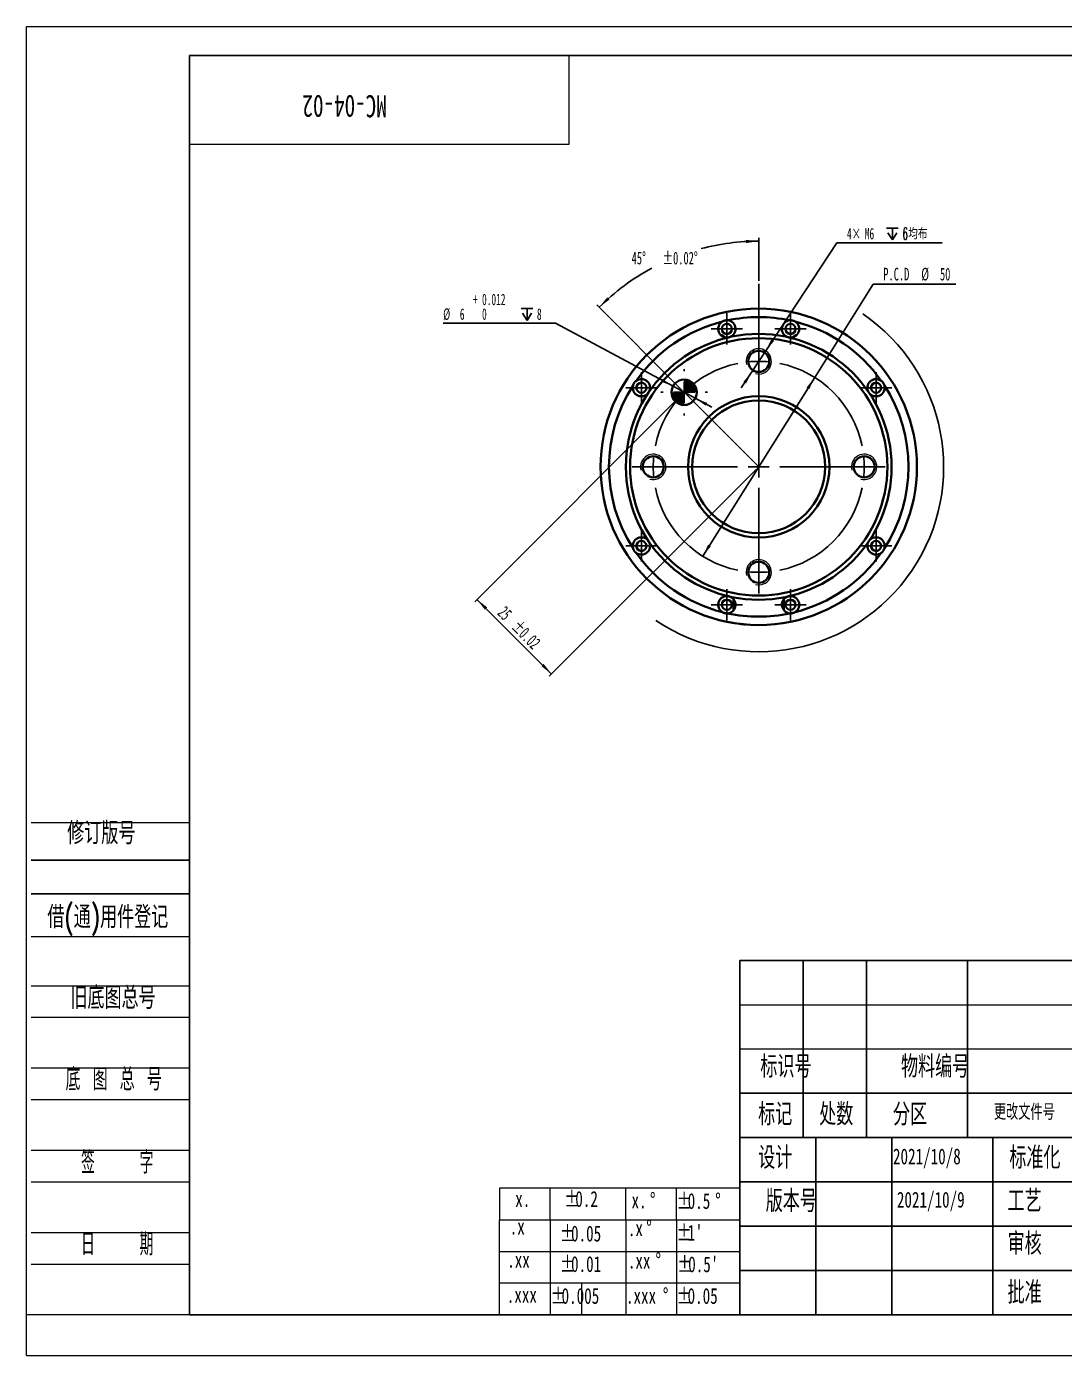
# Model space of a CAD drawing. Header units: millimetres. Extents: x 0 to 297, y 0 to 210.
# Drawn here: x 0 to 164, y 0 to 210 of the extents above; entities that cross this region are included whole.
import ezdxf

# ---------------------------------------------------------------- set-up
doc = ezdxf.new("R2010")
doc.units = ezdxf.units.MM
doc.layers.add('标注层', color=3, linetype='Continuous')
doc.styles.add('SLDTEXTSTYLE0', font='TXT', dxfattribs={"width": 0.7, "bigfont": 'bigfont'})
doc.styles.add('SLDTEXTSTYLE1', font='TXT', dxfattribs={"width": 0.7})
doc.styles.add('SLDTEXTSTYLE4', font='TXT', dxfattribs={"width": 0.614286, "bigfont": 'bigfont'})
doc.styles.add('SLDTEXTSTYLE5', font='TXT', dxfattribs={"width": 0.566667, "bigfont": 'bigfont'})
doc.styles.add('SLDTEXTSTYLE6', font='TXT', dxfattribs={"width": 0.605})
doc.styles.add('SLDTEXTSTYLE7', font='TXT', dxfattribs={"width": 0.605, "bigfont": 'bigfont'})
doc.dimstyles.new('SLDDIMSTYLE0', dxfattribs={"dimtxt": 2, "dimasz": 2, "dimexe": 0, "dimexo": 0.0625, "dimgap": 0.5, "dimtad": 0, "dimtih": 1, "dimtoh": 1, "dimdec": 4, "dimlfac": 1.5, "dimzin": 12, "dimdsep": 46, "dimtxsty": 'SLDTEXTSTYLE6', "dimsah": 1, "dimcen": 0.09, "dimadec": 1, "dimazin": 3, "dimtol": 1, "dimtp": 0.02, "dimtm": 0.02, "dimtfac": 1, "dimtofl": 0, "dimtmove": 0, "dimatfit": 3, "dimfxl": 0, "dimfrac": 2, "dimtolj": 1, "dimarcsym": 0})
doc.dimstyles.new('SLDDIMSTYLE1', dxfattribs={"dimtxt": 2, "dimasz": 2, "dimexe": 0, "dimexo": 0.0625, "dimgap": 0.5, "dimtad": 2, "dimlfac": 1.5, "dimrnd": 1e-09, "dimzin": 12, "dimdsep": 46, "dimtxsty": 'SLDTEXTSTYLE6', "dimsah": 1, "dimcen": 0.09, "dimadec": 0, "dimazin": 3, "dimtol": 1, "dimtp": 0.02, "dimtm": 0.02, "dimtfac": 1, "dimtofl": 0, "dimtmove": 0, "dimatfit": 3, "dimfxl": 0, "dimfrac": 2, "dimtolj": 1, "dimarcsym": 0})
doc.dimstyles.new('SLDDIMSTYLE2', dxfattribs={"dimtxt": 1.8, "dimasz": 2, "dimexe": 0, "dimexo": 0.0625, "dimgap": 0.45, "dimtad": 0, "dimtih": 1, "dimtoh": 1, "dimdec": 3, "dimlfac": 1.5, "dimrnd": 1e-09, "dimzin": 12, "dimdsep": 46, "dimtxsty": 'SLDTEXTSTYLE6', "dimsah": 1, "dimcen": 0, "dimadec": 0, "dimazin": 3, "dimtol": 1, "dimtp": 0.012, "dimtfac": 1, "dimtdec": 3, "dimtmove": 0, "dimatfit": 3, "dimfxl": 0, "dimfrac": 2, "dimtolj": 1, "dimarcsym": 0})
doc.dimstyles.new('SLDDIMSTYLE3', dxfattribs={"dimtxt": 2, "dimasz": 2, "dimexe": 0, "dimexo": 0.0625, "dimgap": 0.5, "dimtad": 0, "dimtih": 1, "dimtoh": 1, "dimlfac": 1.5, "dimrnd": 1e-09, "dimzin": 12, "dimdsep": 46, "dimtxsty": 'SLDTEXTSTYLE6', "dimsah": 1, "dimcen": 0, "dimadec": 0, "dimazin": 3, "dimtfac": 1, "dimtmove": 0, "dimatfit": 3, "dimfxl": 0, "dimfrac": 2, "dimtolj": 1, "dimtzin": 12, "dimarcsym": 0})
doc.dimstyles.new('SLDDIMSTYLE4', dxfattribs={"dimtxt": 1.8, "dimasz": 2, "dimexe": 0, "dimexo": 0.0625, "dimgap": 0.45, "dimtad": 0, "dimtih": 1, "dimtoh": 1, "dimlfac": 1.5, "dimrnd": 1e-09, "dimzin": 12, "dimdsep": 46, "dimtxsty": 'SLDTEXTSTYLE6', "dimsah": 1, "dimcen": 0, "dimadec": 0, "dimazin": 3, "dimtfac": 1, "dimtmove": 0, "dimatfit": 3, "dimfxl": 0, "dimfrac": 2, "dimtolj": 1, "dimtzin": 12, "dimarcsym": 0})

# ---------------------------------------------------------------- blocks, each defined once
blk = doc.blocks.new('SW_NOTE_1')
at = {"color": 0, "linetype": 'Continuous', "lineweight": 18, "char_height": 2.5, "attachment_point": 1, "style": 'SLDTEXTSTYLE1'}
for s, insert in [('%%p', (0, 3.22)), ('0.2', (1.75, 3.22))]:
    blk.add_mtext(s, dxfattribs=dict(at, insert=insert))
blk = doc.blocks.new('SW_NOTE_2')
at = {"color": 0, "linetype": 'Continuous', "lineweight": 18, "char_height": 2.5, "attachment_point": 1, "style": 'SLDTEXTSTYLE1'}
for s, insert in [('%%p', (0, 3.22)), ('0.05', (1.75, 3.22))]:
    blk.add_mtext(s, dxfattribs=dict(at, insert=insert))
blk = doc.blocks.new('SW_NOTE_3')
at = {"color": 0, "linetype": 'Continuous', "lineweight": 18, "char_height": 2.5, "attachment_point": 1, "style": 'SLDTEXTSTYLE1'}
for s, insert in [('%%p', (0, 3.22)), ('0.01', (1.75, 3.22))]:
    blk.add_mtext(s, dxfattribs=dict(at, insert=insert))
blk = doc.blocks.new('SW_NOTE_4')
at = {"color": 0, "linetype": 'Continuous', "lineweight": 18, "char_height": 2.5, "attachment_point": 1, "style": 'SLDTEXTSTYLE1'}
for s, insert in [('%%p', (0, 3.22)), ('0.005', (1.75, 3.22))]:
    blk.add_mtext(s, dxfattribs=dict(at, insert=insert))
blk = doc.blocks.new('SW_NOTE_5')
at = {"color": 0, "linetype": 'Continuous', "lineweight": 18, "char_height": 2.5, "attachment_point": 1, "style": 'SLDTEXTSTYLE1'}
for s, insert in [('%%p', (0, 3.22)), ('0.5', (1.75, 3.22)), ('%%d', (6.11, 3.22))]:
    blk.add_mtext(s, dxfattribs=dict(at, insert=insert))
blk = doc.blocks.new('SW_NOTE_6')
at = {"color": 0, "linetype": 'Continuous', "lineweight": 18, "char_height": 2.5, "attachment_point": 1, "style": 'SLDTEXTSTYLE1'}
for s, insert in [('.x', (0, 3.22)), ('%%d', (2.91, 3.22))]:
    blk.add_mtext(s, dxfattribs=dict(at, insert=insert))
blk = doc.blocks.new('SW_NOTE_7')
at = {"color": 0, "linetype": 'Continuous', "lineweight": 18, "char_height": 2.5, "attachment_point": 1, "style": 'SLDTEXTSTYLE1'}
for s, insert in [('.xx', (0, 3.22)), ('%%d', (4.36, 3.22))]:
    blk.add_mtext(s, dxfattribs=dict(at, insert=insert))
blk = doc.blocks.new('SW_NOTE_8')
at = {"color": 0, "linetype": 'Continuous', "lineweight": 18, "char_height": 2.5, "attachment_point": 1, "style": 'SLDTEXTSTYLE1'}
for s, insert in [('.xxx', (0, 3.22)), ('%%d', (5.82, 3.22))]:
    blk.add_mtext(s, dxfattribs=dict(at, insert=insert))
blk = doc.blocks.new('SW_NOTE_9')
at = {"color": 0, "linetype": 'Continuous', "lineweight": 18, "char_height": 2.5, "attachment_point": 1, "style": 'SLDTEXTSTYLE1'}
for s, insert in [('x.', (0, 3.22)), ('%%d', (2.91, 3.22))]:
    blk.add_mtext(s, dxfattribs=dict(at, insert=insert))
blk = doc.blocks.new('SW_NOTE_10')
at = {"color": 0, "linetype": 'Continuous', "lineweight": 18, "char_height": 2.5, "attachment_point": 1, "style": 'SLDTEXTSTYLE1'}
for s, insert in [('%%p', (0, 3.22)), ("1'", (1.75, 3.22))]:
    blk.add_mtext(s, dxfattribs=dict(at, insert=insert))
blk = doc.blocks.new('SW_NOTE_11')
at = {"color": 0, "linetype": 'Continuous', "lineweight": 18, "char_height": 2.5, "attachment_point": 1, "style": 'SLDTEXTSTYLE1'}
for s, insert in [('%%p', (0, 3.22)), ("0.5'", (1.75, 3.22))]:
    blk.add_mtext(s, dxfattribs=dict(at, insert=insert))
blk = doc.blocks.new('SW_NOTE_12')
at = {"color": 0, "linetype": 'Continuous', "lineweight": 18, "char_height": 2.5, "attachment_point": 1, "style": 'SLDTEXTSTYLE1'}
for s, insert in [('%%p', (0, 3.22)), ('0.05', (1.75, 3.22))]:
    blk.add_mtext(s, dxfattribs=dict(at, insert=insert))
blk = doc.blocks.new('_D')
at = {"layer": '标注层'}
for p, q in [((115.71, 169.83), (115.71, 176.59)), ((103.57, 152.56), (90.13, 166))]:
    blk.add_line(p, q, dxfattribs=at)
for start, end in [(90, 104.7816), (118.2545, 135)]:
    blk.add_arc((115.71, 140.42), 35.67, start, end, dxfattribs=at)
for points in [[(115.71, 176.09), (113.7, 176.29), (113.71, 175.79)], [(90.48, 165.65), (92.11, 166.84), (91.76, 167.2)]]:
    blk.add_solid(points, dxfattribs=at)
at = {"layer": '标注层', "char_height": 2, "attachment_point": 1, "style": 'SLDTEXTSTYLE6'}
for s, insert in [('45°', (95.62, 174.42)), ('±0.02°', (100.52, 174.42))]:
    blk.add_mtext(s, dxfattribs=dict(at, insert=insert))
blk = doc.blocks.new('_D_1')
at = {"layer": '标注层'}
for p, q in [((103.57, 151.85), (70.82, 119.11)), ((115.35, 140.07), (82.61, 107.33)), ((82.96, 107.68), (71.18, 119.46))]:
    blk.add_line(p, q, dxfattribs=at)
for points in [[(71.18, 119.46), (72.41, 117.87), (72.77, 118.23)], [(82.96, 107.68), (81.72, 109.27), (81.37, 108.92)]]:
    blk.add_solid(points, dxfattribs=at)
at = {"layer": '标注层', "char_height": 2, "attachment_point": 1, "rotation": 315, "style": 'SLDTEXTSTYLE6'}
for s, insert in [('25', (75.7, 118.59)), ('±0.02', (77.91, 116.37))]:
    blk.add_mtext(s, dxfattribs=dict(at, insert=insert))
blk = doc.blocks.new('SW_SYMBOL_HOLE_DEPTH')
at = {"layer": '标注层', "color": 0}
for p, q in [((0, 875), (800, 875)), ((100, 555), (400, 75)), ((400, 875), (400, 75)), ((700, 555), (400, 75))]:
    blk.add_line(p, q, dxfattribs=at)
blk = doc.blocks.new('_D_2')
at = {"layer": '标注层'}
for p, q in [((83.61, 163.14), (65.84, 163.14)), ((102.16, 153.16), (83.61, 163.14)), ((105.68, 151.26), (102.16, 153.16)), ((105.68, 151.26), (108.32, 149.84))]:
    blk.add_line(p, q, dxfattribs=at)
for points in [[(102.16, 153.16), (100.52, 154.32), (100.28, 153.88)], [(105.68, 151.26), (107.32, 150.09), (107.56, 150.53)]]:
    blk.add_solid(points, dxfattribs=at)
at = {"layer": '标注层', "xscale": 0.002320321931589537, "yscale": 0.002320321931589537, "zscale": 0.002320321931589537}
blk.add_blockref('SW_SYMBOL_HOLE_DEPTH', (78.16, 163.4), dxfattribs=at)
at = {"layer": '标注层', "char_height": 1.8, "attachment_point": 1, "style": 'SLDTEXTSTYLE6'}
for s, insert in [('+', (70.53, 167.78)), ('0.012', (71.98, 167.78)), ('%%c', (65.84, 165.46)), ('6', (68.47, 165.46)), ('0', (71.98, 165.46)), ('8', (80.65, 165.46))]:
    blk.add_mtext(s, dxfattribs=dict(at, insert=insert))
blk = doc.blocks.new('_D_3')
at = {"layer": '标注层'}
for p, q in [((124.55, 154.55), (133.8, 169.3)), ((133.8, 169.3), (146.86, 169.3)), ((106.86, 126.3), (124.55, 154.55))]:
    blk.add_line(p, q, dxfattribs=at)
blk.add_arc((115.71, 140.42), 29.22, 236.2102, 55.7938, dxfattribs=at)
for points in [[(124.55, 154.55), (123.28, 152.98), (123.7, 152.72)], [(106.86, 126.3), (108.13, 127.86), (107.71, 128.13)]]:
    blk.add_solid(points, dxfattribs=at)
at = {"layer": '标注层', "char_height": 2, "attachment_point": 1, "style": 'SLDTEXTSTYLE6'}
for s, insert in [('P.C.D', (135.39, 171.88)), ('%%c', (141.4, 171.88)), ('50', (144.35, 171.88))]:
    blk.add_mtext(s, dxfattribs=dict(at, insert=insert))
blk = doc.blocks.new('_D_4')
at = {"layer": '标注层'}
for p, q in [((116.81, 158.76), (128.06, 175.84)), ((128.06, 175.84), (144.71, 175.84)), ((114.61, 155.42), (116.81, 158.76)), ((114.61, 155.42), (112.95, 152.91))]:
    blk.add_line(p, q, dxfattribs=at)
for points in [[(116.81, 158.76), (118.11, 160.29), (117.7, 160.57)], [(114.61, 155.42), (113.3, 153.89), (113.71, 153.61)]]:
    blk.add_solid(points, dxfattribs=at)
at = {"layer": '标注层', "xscale": 0.002320321931589537, "yscale": 0.002320321931589537, "zscale": 0.002320321931589537}
blk.add_blockref('SW_SYMBOL_HOLE_DEPTH', (135.9, 176.1), dxfattribs=at)
at = {"layer": '标注层', "char_height": 1.8, "attachment_point": 1}
for s, insert, style in [('4×', (129.65, 178.17), 'SLDTEXTSTYLE6'), ('M6', (132.47, 178.17), 'SLDTEXTSTYLE6'), ('6\\M+18BCF\\M+1957A', (138.39, 178.17), 'SLDTEXTSTYLE7')]:
    blk.add_mtext(s, dxfattribs=dict(at, insert=insert, style=style))
blk = doc.blocks.new('SW_CENTERMARKSYMBOL_0')
at = {"layer": '标注层', "color": 0}
for p, q in [((0, 1.67), (0, 2.47)), ((-1.67, 0), (-2.47, 0)), ((0, 0), (-1.67, 0)), ((0, 0), (0, 1.67)), ((0, 0), (0, -1.67)), ((0, 0), (1.67, 0)), ((1.67, 0), (2.47, 0)), ((0, -1.67), (0, -2.47))]:
    blk.add_line(p, q, dxfattribs=at)
blk = doc.blocks.new('SW_CENTERMARKSYMBOL_1')
at = {"layer": '标注层', "color": 0}
for p, q in [((0, 1.67), (0, 2.47)), ((0, 0), (-1.67, 0)), ((0, 0), (0, 1.67)), ((0, 0), (0, -1.67)), ((0, 0), (1.67, 0)), ((1.67, 0), (2.47, 0)), ((-1.67, 0), (-2.47, 0)), ((0, -1.67), (0, -2.47))]:
    blk.add_line(p, q, dxfattribs=at)
blk = doc.blocks.new('SW_CENTERMARKSYMBOL_2')
at = {"layer": '标注层', "color": 0}
for p, q in [((0, 1.67), (0, 2.47)), ((0, 0), (-1.67, 0)), ((0, 0), (0, 1.67)), ((0, 0), (0, -1.67)), ((0, 0), (1.67, 0)), ((1.67, 0), (2.47, 0)), ((-1.67, 0), (-2.47, 0)), ((0, -1.67), (0, -2.47))]:
    blk.add_line(p, q, dxfattribs=at)
blk = doc.blocks.new('SW_CENTERMARKSYMBOL_3')
at = {"layer": '标注层', "color": 0}
for p, q in [((0, 1.67), (0, 2.47)), ((-1.67, 0), (-2.47, 0)), ((0, 0), (-1.67, 0)), ((0, 0), (0, 1.67)), ((0, 0), (0, -1.67)), ((0, 0), (1.67, 0)), ((1.67, 0), (2.47, 0)), ((0, -1.67), (0, -2.47))]:
    blk.add_line(p, q, dxfattribs=at)
blk = doc.blocks.new('SW_CENTERMARKSYMBOL_4')
at = {"layer": '标注层', "color": 0}
for p, q in [((0, 1.67), (0, 2.47)), ((0, 0), (-1.67, 0)), ((0, 0), (0, 1.67)), ((0, 0), (0, -1.67)), ((0, 0), (1.67, 0)), ((1.67, 0), (2.47, 0)), ((-1.67, 0), (-2.47, 0)), ((0, -1.67), (0, -2.47))]:
    blk.add_line(p, q, dxfattribs=at)
blk = doc.blocks.new('SW_CENTERMARKSYMBOL_5')
at = {"layer": '标注层', "color": 0}
for p, q in [((0, 1.67), (0, 2.47)), ((-1.67, 0), (-2.47, 0)), ((0, 0), (-1.67, 0)), ((0, 0), (0, 1.67)), ((0, 0), (0, -1.67)), ((0, 0), (1.67, 0)), ((1.67, 0), (2.47, 0)), ((0, -1.67), (0, -2.47))]:
    blk.add_line(p, q, dxfattribs=at)
blk = doc.blocks.new('SW_CENTERMARKSYMBOL_6')
at = {"layer": '标注层', "color": 0}
for p, q in [((0, 1.67), (0, 2.47)), ((-1.67, 0), (-2.47, 0)), ((0, 0), (-1.67, 0)), ((0, 0), (0, 1.67)), ((0, 0), (0, -1.67)), ((0, 0), (1.67, 0)), ((1.67, 0), (2.47, 0)), ((0, -1.67), (0, -2.47))]:
    blk.add_line(p, q, dxfattribs=at)
blk = doc.blocks.new('SW_CENTERMARKSYMBOL_7')
at = {"layer": '标注层', "color": 0}
for p, q in [((0, 1.67), (0, 2.47)), ((-1.67, 0), (-2.47, 0)), ((0, 0), (-1.67, 0)), ((0, 0), (0, 1.67)), ((0, 0), (0, -1.67)), ((0, 0), (1.67, 0)), ((1.67, 0), (2.47, 0)), ((0, -1.67), (0, -2.47))]:
    blk.add_line(p, q, dxfattribs=at)
blk = doc.blocks.new('SW_CENTERMARKSYMBOL_8')
at = {"layer": '标注层', "color": 0}
for p, q in [((16.67, 18.33), (16.67, 20)), ((16.67, 3.33), (16.67, 18.33)), ((16.67, 16.67), (16.67, 18.33)), ((16.67, 16.67), (16.67, 15)), ((16.67, 15), (16.67, 13.33)), ((-1.67, 0), (-3.33, 0)), ((0, 0), (-1.67, 0)), ((13.33, 0), (-1.67, 0)), ((0, 0), (1.67, 0)), ((1.67, 0), (3.33, 0)), ((16.67, 0), (15, 0)), ((16.67, 0), (16.67, 1.67)), ((16.67, 0), (16.67, -1.67)), ((16.67, 0), (18.33, 0)), ((20, 0), (35, 0)), ((31.67, 0), (30, 0)), ((33.33, 0), (31.67, 0)), ((33.33, 0), (35, 0)), ((35, 0), (36.67, 0)), ((16.67, -3.33), (16.67, -18.33)), ((16.67, -15), (16.67, -13.33)), ((16.67, -16.67), (16.67, -15)), ((16.67, -16.67), (16.67, -18.33)), ((16.67, -18.33), (16.67, -20))]:
    blk.add_line(p, q, dxfattribs=at)
for start, end in [(101.4592, 168.5408), (90, 95.7296), (84.2704, 90), (11.4592, 78.5408), (174.2704, 180), (0, 5.7296), (354.2704, 0), (180, 185.7296), (191.4592, 258.5408), (281.4592, 348.5408), (264.2704, 270), (270, 275.7296)]:
    blk.add_arc((16.67, 0), 16.67, start, end, dxfattribs=at)
blk = doc.blocks.new('SW_CENTERMARKSYMBOL_9')
at = {"layer": '标注层', "color": 0}
for p, q in [((0, 3.33), (0, 3.67)), ((-3.33, 0), (-3.67, 0)), ((0, 0), (-1.67, 0)), ((0, 0), (0, 1.67)), ((0, 0), (0, -1.67)), ((0, 0), (1.67, 0)), ((3.33, 0), (3.67, 0)), ((0, -3.33), (0, -3.67))]:
    blk.add_line(p, q, dxfattribs=at)
blk = doc.blocks.new('SW_DOWELSYMBOL_0')
at = {"linetype": 'Continuous', "lineweight": 18}
h = blk.add_hatch(color=0, dxfattribs=at)
edge = h.paths.add_edge_path(flags=0)
edge.add_arc((0, 0), 2, 180, 270)
edge.add_line((0, -2), (0, 0))
edge.add_line((0, 0), (-2, 0))
h = blk.add_hatch(color=0, dxfattribs=at)
edge = h.paths.add_edge_path(flags=0)
edge.add_arc((0, 0), 2, 0, 90)
edge.add_line((0, 2), (0, 0))
edge.add_line((0, 0), (2, 0))
at = {"layer": '标注层', "color": 0}
blk.add_circle((0, 0), 2, dxfattribs=at)

msp = doc.modelspace()

# ---------------------------------------------------------------- linework, layer by layer
at = {"color": 1, "linetype": 'Continuous', "lineweight": 18}
for p, q in [((-0.006573, -0.00062), (-0.006573, 209.99938)), ((-0.006573, 209.99938), (296.993427, 209.99938)), ((112.726191, 55.430028), (192.726191, 55.430028)), ((112.726191, 48.430028), (192.726191, 48.430028)), ((-0.006573, -0.00062), (296.993427, -0.00062))]:
    msp.add_line(p, q, dxfattribs=at)
at = {"color": 190, "linetype": 'Continuous', "lineweight": 25}
for p, q in [((25.726191, 6.430028), (25.726191, 205.430028)), ((25.726191, 205.430028), (292.726191, 205.430028)), ((25.726191, 6.430028), (292.726191, 6.430028))]:
    msp.add_line(p, q, dxfattribs=at)
at = {"color": 190, "linetype": 'Continuous', "lineweight": 18}
for p, q in [((85.726191, 191.430028), (85.726191, 205.430028)), ((25.726191, 191.430028), (85.726191, 191.430028)), ((112.726191, 26.430028), (74.726191, 26.430028)), ((74.726191, 26.430028), (74.726191, 21.430028)), ((82.726191, 21.430028), (82.726191, 26.430028)), ((94.726191, 21.430028), (94.726191, 26.430028)), ((102.726191, 21.430028), (102.726191, 26.430028)), ((112.726191, 26.430028), (112.726191, 6.430028)), ((74.726191, 6.430028), (74.726191, 21.430028)), ((74.726191, 21.430028), (112.726191, 21.430028)), ((82.726191, 21.430028), (82.726191, 6.430028)), ((94.726191, 21.430028), (94.726191, 6.430028)), ((102.726191, 21.430028), (102.726191, 6.430028)), ((74.726191, 16.430028), (112.726191, 16.430028)), ((112.726191, 11.430028), (74.726191, 11.430028)), ((87.726191, 6.430028), (87.726191, 11.430028)), ((74.726191, 6.430028), (112.726191, 6.430028))]:
    msp.add_line(p, q, dxfattribs=at)
at = {"color": 7, "linetype": 'Continuous', "lineweight": 35}
for p, q in [((111.74077, 119.483974), (111.74077, 117.775839)), ((119.669713, 117.775839), (119.669713, 119.483974))]:
    msp.add_line(p, q, dxfattribs=at)
at = {"color": 8, "linetype": 'Continuous', "lineweight": 35}
for p, q in [((111.85624, 119.315253), (111.766923, 119.315253)), ((111.85624, 117.94456), (111.766923, 117.94456)), ((119.554243, 119.315253), (119.64356, 119.315253)), ((119.554243, 117.94456), (119.64356, 117.94456))]:
    msp.add_line(p, q, dxfattribs=at)
at = {"color": 2, "linetype": 'Continuous', "lineweight": 18}
for p, q in [((0.726191, 84.220622), (25.726191, 84.220622)), ((0.726191, 66.220622), (25.726191, 66.220622)), ((0.726191, 58.430028), (25.726191, 58.430028)), ((0.726191, 53.430028), (25.726191, 53.430028)), ((0.726191, 45.430028), (25.726191, 45.430028)), ((0.726191, 40.430028), (25.726191, 40.430028)), ((0.726191, 32.430028), (25.726191, 32.430028)), ((0.726191, 27.430028), (25.726191, 27.430028)), ((0.726191, 19.430028), (25.726191, 19.430028)), ((0.726191, 14.430028), (25.726191, 14.430028)), ((25.726191, 6.430028), (-0.006573, 6.430028))]:
    msp.add_line(p, q, dxfattribs=at)
at = {"color": 7, "linetype": 'Continuous', "lineweight": 18}
msp.add_line((25.726191, 62.430028), (25.726191, 6.430028), dxfattribs=at)
at = {"color": 1, "linetype": 'Continuous', "lineweight": 25}
for p, q in [((112.726191, 62.430028), (292.726191, 62.430028)), ((112.726191, 62.430028), (112.726191, 6.430028)), ((122.726191, 62.430028), (122.726191, 34.430028)), ((132.726191, 62.430028), (132.726191, 34.430028)), ((148.726191, 62.430028), (148.726191, 34.430028)), ((112.726191, 41.430028), (192.726191, 41.430028)), ((112.726191, 34.430028), (192.726191, 34.430028)), ((124.726191, 34.430028), (124.726191, 6.430028)), ((136.726191, 34.430028), (136.726191, 6.430028)), ((152.726191, 34.430028), (152.726191, 6.430028)), ((112.726191, 27.430028), (192.726191, 27.430028)), ((112.726191, 20.430028), (192.726191, 20.430028)), ((112.726191, 13.430028), (192.726191, 13.451676))]:
    msp.add_line(p, q, dxfattribs=at)
at = {"color": 7, "linetype": 'Continuous', "lineweight": 35}
for centre, radius in [((115.705242, 140.423317), 25), ((110.673836, 162.216727), 0.8), ((120.736647, 162.216727), 0.8), ((115.705242, 140.423317), 21), ((115.705242, 140.423317), 20.333333), ((115.705242, 157.089984), 1.666667), ((97.162435, 152.930598), 0.8), ((103.920129, 152.20843), 2), ((134.248049, 152.930598), 0.8), ((115.705242, 140.423317), 11.166667), ((115.705242, 140.423317), 10.5), ((99.038575, 140.423317), 1.666667), ((132.371908, 140.423317), 1.666667), ((97.162435, 127.916036), 0.8), ((134.248049, 127.916036), 0.8), ((115.705242, 123.75665), 1.666667), ((110.673836, 118.629907), 0.8), ((120.736647, 118.629907), 0.8)]:
    msp.add_circle(centre, radius, dxfattribs=at)
for centre, radius, start, end in [((115.705242, 140.423317), 23.666667, 78.05002168, 101.94997832), ((115.705242, 140.423317), 23.666667, 104.05002168, 144.94997832), ((110.673836, 162.216727), 1.366667, 121.50217949, 283), ((110.673836, 162.216727), 1.366667, 283, 84.49782051), ((120.736647, 162.216727), 1.366667, 95.50217949, 257), ((120.736647, 162.216727), 1.366667, 257, 58.49782051), ((115.705242, 140.423317), 23.666667, 35.05002168, 75.94997832), ((109.404594, 159.970174), 1.333333, 43.19123571, 77.87820708), ((122.005889, 159.970174), 1.333333, 102.12179292, 136.80876429), ((97.162435, 152.930598), 1.366667, 326, 127.49782051), ((134.248049, 152.930598), 1.366667, 52.50217949, 214), ((115.705242, 140.423317), 23.666667, 147.05002168, 212.94997832), ((97.162435, 152.930598), 1.366667, 164.50217949, 326), ((134.248049, 152.930598), 1.366667, 214, 15.49782051), ((115.705242, 140.423317), 23.666667, 327.05002168, 32.94997832), ((97.162435, 127.916036), 1.366667, 34, 195.49782051), ((97.162435, 127.916036), 1.366667, 232.50217949, 34), ((134.248049, 127.916036), 1.366667, 146, 307.49782051), ((134.248049, 127.916036), 1.366667, 344.50217949, 146), ((115.705242, 140.423317), 23.666667, 215.05002168, 255.94997832), ((115.705242, 140.423317), 23.666667, 284.05002168, 324.94997832), ((110.673836, 118.629907), 1.366667, 77, 238.49782051), ((110.673836, 118.629907), 1.366667, 275.50217949, 77), ((120.736647, 118.629907), 1.366667, 103, 264.49782051), ((120.736647, 118.629907), 1.366667, 301.50217949, 103), ((115.705242, 140.423317), 23.666667, 258.05002168, 281.94997832)]:
    msp.add_arc(centre, radius, start, end, dxfattribs=at)
at = {"color": 7, "linetype": 'Continuous', "lineweight": 18}
for centre in [(115.705242, 157.089984), (99.038575, 140.423317), (132.371908, 140.423317), (115.705242, 123.75665)]:
    msp.add_arc(centre, 2, 255, 195, dxfattribs=at)
at = {"color": 7, "linetype": 'Continuous', "lineweight": 35}
for points, knots in [([(110.804877, 163.577097), (110.731619, 163.584154), (110.658348, 163.585278), (110.511775, 163.575737), (110.437875, 163.564878), (110.294558, 163.531769), (110.224803, 163.509601), (110.089064, 163.454142), (110.022506, 163.42046), (109.959711, 163.381975)], [0, 0, 0, 0, 0.25, 0.25, 0.5, 0.5, 0.75, 0.75, 1, 1, 1, 1]), ([(120.605606, 163.577097), (120.678864, 163.584154), (120.752136, 163.585278), (120.898708, 163.575737), (120.972608, 163.564878), (121.115925, 163.531769), (121.18568, 163.509601), (121.321419, 163.454142), (121.387977, 163.42046), (121.450773, 163.381975)], [0, 0, 0, 0, 0.25, 0.25, 0.5, 0.5, 0.75, 0.75, 1, 1, 1, 1]), ([(125.859177, 163.268395), (125.858451, 163.268718), (125.857, 163.269363), (125.840975, 163.276481), (125.808178, 163.291013), (125.759004, 163.31268), (125.711349, 163.333542), (125.65822, 163.356695), (125.586296, 163.387803), (125.497706, 163.425743), (125.438144, 163.450906), (125.40836, 163.463488)], [0, 0, 0, 0, 0.1251620269, 0.250212587, 0.3835255888, 0.4995203783, 0.5604014026, 0.623577358, 0.7496900332, 0.874832307, 1, 1, 1, 1]), ([(127.041722, 162.705243), (127.03104, 162.710672), (127.009683, 162.721527), (126.967424, 162.742908), (126.896248, 162.778737), (126.811044, 162.821184), (126.734962, 162.858705), (126.681879, 162.884711), (126.661093, 162.89484), (126.651853, 162.899343), (126.651177, 162.899671), (126.650839, 162.899836)], [0, 0, 0, 0, 0.0313013806, 0.0625864049, 0.1250579914, 0.2496376858, 0.3744097018, 0.4994246897, 0.7495694171, 0.8747806745, 1, 1, 1, 1]), ([(102.295412, 161.522445), (102.303745, 161.527767), (102.331851, 161.545716), (102.365891, 161.567142), (102.404933, 161.591757), (102.408435, 161.593942), (102.410737, 161.595379)], [0, 0, 0, 0, 0.0917601072, 0.3094971514, 0.5459733211, 1, 1, 1, 1]), ([(98.815132, 158.855496), (98.803255, 158.844781), (98.782183, 158.825771), (98.768566, 158.814153), (98.771626, 158.816636), (98.772373, 158.817242)], [0, 0, 0, 0, 0.49404923094, 0.87654717411, 1, 1, 1, 1]), ([(132.639698, 158.815963), (132.639722, 158.815946), (132.639817, 158.815879), (132.628033, 158.82607), (132.608414, 158.843729), (132.599811, 158.851473)], [0, 0, 0, 0, 0.1602686982, 0.6317642693, 1, 1, 1, 1]), ([(132.631094, 158.822705), (132.632349, 158.821753), (132.638643, 158.81698), (132.639371, 158.81629), (132.639953, 158.815737)], [0, 0, 0, 0, 0.1993328552, 1, 1, 1, 1]), ([(95.845459, 153.295774), (95.865124, 153.366695), (95.890333, 153.435503), (95.951767, 153.568921), (95.988389, 153.634021), (96.070659, 153.755954), (96.116352, 153.813131), (96.216772, 153.91998), (96.27207, 153.970046), (96.330502, 154.01488)], [0, 0, 0, 0, 0.25, 0.25, 0.5, 0.5, 0.75, 0.75, 1, 1, 1, 1]), ([(135.565024, 153.295774), (135.545359, 153.366695), (135.52015, 153.435503), (135.458716, 153.568921), (135.422094, 153.634021), (135.339824, 153.755954), (135.294131, 153.813131), (135.193711, 153.91998), (135.138414, 153.970046), (135.079981, 154.01488)], [0, 0, 0, 0, 0.25, 0.25, 0.5, 0.5, 0.75, 0.75, 1, 1, 1, 1]), ([(96.330502, 126.831755), (96.272111, 126.876556), (96.217757, 126.925704), (96.117068, 127.032644), (96.070427, 127.090986), (95.988191, 127.212943), (95.952295, 127.276728), (95.890845, 127.409862), (95.865138, 127.479888), (95.845459, 127.55086)], [0, 0, 0, 0, 0.25, 0.25, 0.5, 0.5, 0.75, 0.75, 1, 1, 1, 1]), ([(135.079981, 126.831755), (135.138372, 126.876556), (135.192726, 126.925704), (135.293415, 127.032644), (135.340056, 127.090986), (135.422292, 127.212943), (135.458188, 127.276728), (135.519638, 127.409862), (135.545345, 127.479888), (135.565024, 127.55086)], [0, 0, 0, 0, 0.25, 0.25, 0.5, 0.5, 0.75, 0.75, 1, 1, 1, 1]), ([(111.85624, 119.315253), (111.85624, 119.201174), (111.846446, 119.087511), (111.822962, 118.860302), (111.808908, 118.746787), (111.808479, 118.518686), (111.822455, 118.404087), (111.846194, 118.175052), (111.85624, 118.060867), (111.85624, 117.94456)], [0, 0, 0, 0, 0.25, 0.25, 0.5, 0.5, 0.75, 0.75, 1, 1, 1, 1]), ([(119.554243, 117.94456), (119.554243, 118.058748), (119.563935, 118.171052), (119.587046, 118.395161), (119.601057, 118.50684), (119.602469, 118.734271), (119.588642, 118.850203), (119.56467, 119.080701), (119.554243, 119.196416), (119.554243, 119.315253)], [0, 0, 0, 0, 0.25, 0.25, 0.5, 0.5, 0.75, 0.75, 1, 1, 1, 1]), ([(110.804877, 117.269537), (110.731619, 117.26248), (110.658348, 117.261356), (110.511775, 117.270897), (110.437875, 117.281756), (110.294558, 117.314865), (110.224803, 117.337033), (110.089064, 117.392492), (110.022506, 117.426174), (109.959711, 117.464659)], [0, 0, 0, 0, 0.25, 0.25, 0.5, 0.5, 0.75, 0.75, 1, 1, 1, 1]), ([(111.37614, 115.800988), (111.376241, 115.80097), (111.376399, 115.80094), (111.391084, 115.798376), (111.396378, 115.797452)], [0, 0, 0, 0, 0.639475661, 1, 1, 1, 1]), ([(112.683409, 115.606618), (112.683828, 115.606567), (112.684667, 115.606465), (112.693626, 115.605376), (112.715971, 115.602662), (112.769606, 115.596251), (112.849644, 115.586879), (112.94274, 115.576347), (113.021397, 115.567777), (113.068194, 115.562776), (113.091877, 115.560288), (113.103722, 115.559044)], [0, 0, 0, 0, 0.1252214054, 0.25043500608, 0.50062876456, 0.62566178111, 0.75042838314, 0.87494425875, 0.93741387768, 0.96869841556, 1, 1, 1, 1]), ([(113.103722, 115.559044), (113.115639, 115.557802), (113.139468, 115.555319), (113.186582, 115.550495), (113.265869, 115.542544), (113.360624, 115.533438), (113.445099, 115.525665), (113.503975, 115.520402), (113.527011, 115.518391), (113.53725, 115.517498), (113.537999, 115.517433), (113.538373, 115.5174)], [0, 0, 0, 0, 0.0313013806, 0.0625864049, 0.1250579914, 0.2496376858, 0.3744097018, 0.4994246897, 0.7495694171, 0.8747806745, 1, 1, 1, 1]), ([(120.002329, 115.795396), (120.01194, 115.797073), (120.032502, 115.800661), (120.033703, 115.800875), (120.034343, 115.800988)], [0, 0, 0, 0, 0.467404191, 1, 1, 1, 1]), ([(120.605606, 117.269537), (120.678864, 117.26248), (120.752136, 117.261356), (120.898708, 117.270897), (120.972608, 117.281756), (121.115925, 117.314865), (121.18568, 117.337033), (121.321419, 117.392492), (121.387977, 117.426174), (121.450773, 117.464659)], [0, 0, 0, 0, 0.25, 0.25, 0.5, 0.5, 0.75, 0.75, 1, 1, 1, 1])]:
    msp.add_open_spline(points, degree=3, knots=knots, dxfattribs=at)
at = {"layer": '标注层'}
for q in [(115.705242, 169.330455), (103.920129, 152.20843)]:
    msp.add_line((115.705242, 140.423317), q, dxfattribs=at)
at = {"layer": '标注层', "color": 2}
for p, q in [((0.726191, 78.259161), (25.726191, 78.259161)), ((0.726191, 72.930419), (25.726191, 72.930419))]:
    msp.add_line(p, q, dxfattribs=at)

# ---------------------------------------------------------------- block references
at = {"color": 190, "linetype": 'Continuous', "lineweight": 18}
for name, p in [('SW_NOTE_1', (84.966677, 22.755012)), ('SW_NOTE_9', (95.60277, 22.528092)), ('SW_NOTE_5', (102.726191, 22.430028)), ('SW_NOTE_6', (95.025541, 18.12596)), ('SW_NOTE_2', (84.296509, 17.289849)), ('SW_NOTE_10', (102.726191, 17.430028)), ('SW_NOTE_3', (84.296509, 12.467737)), ('SW_NOTE_7', (95.025541, 13.00209)), ('SW_NOTE_11', (102.81051, 12.430028)), ('SW_NOTE_4', (82.79996, 7.434024)), ('SW_NOTE_8', (94.726191, 7.461446)), ('SW_NOTE_12', (102.712446, 7.430028))]:
    msp.add_blockref(name, p, dxfattribs=at)
at = {"layer": '标注层'}
for name, p in [('SW_CENTERMARKSYMBOL_7', (110.673836, 162.216727)), ('SW_CENTERMARKSYMBOL_5', (120.736647, 162.216727)), ('SW_CENTERMARKSYMBOL_8', (99.038575, 140.423317)), ('SW_CENTERMARKSYMBOL_9', (103.920129, 152.20843)), ('SW_CENTERMARKSYMBOL_1', (97.162435, 152.930598)), ('SW_DOWELSYMBOL_0', (103.920129, 152.20843)), ('SW_CENTERMARKSYMBOL_3', (134.248049, 152.930598)), ('SW_CENTERMARKSYMBOL_0', (97.162435, 127.916036)), ('SW_CENTERMARKSYMBOL_4', (134.248049, 127.916036)), ('SW_CENTERMARKSYMBOL_6', (110.673836, 118.629907)), ('SW_CENTERMARKSYMBOL_2', (120.736647, 118.629907))]:
    msp.add_blockref(name, p, dxfattribs=at)

# ---------------------------------------------------------------- texts
at = {"color": 2, "linetype": 'Continuous', "lineweight": 18, "insert": (50.262743, 195.654729), "char_height": 3.5, "attachment_point": 2, "rotation": 180, "style": 'SLDTEXTSTYLE1'}
msp.add_mtext('MC-04-02', dxfattribs=at)
at = {"color": 2, "linetype": 'Continuous', "lineweight": 18}
for s, insert, char_height, attachment_point, style in [('\\M+18ED8(\\M+192CA)\\M+19770\\M+18C8F\\M+1936F记', (3.276908, 71.018361), 3.5, 1, 'SLDTEXTSTYLE0'), ('\\M+18B8C\\M+192EA图总\\M+18D86', (6.920244, 58.260497), 3.5, 1, 'SLDTEXTSTYLE0'), ('\\M+192EA 图 总 \\M+18D86', (6.15462, 45.365893), 3.5, 1, 'SLDTEXTSTYLE4'), ('签    \\M+18E9A', (14.317181, 32.232049), 3.5, 2, 'SLDTEXTSTYLE5'), ('2021/10/8', (136.923047, 32.699108), 2.5, 1, 'SLDTEXTSTYLE1'), ('\\M+193FA    \\M+18AFA', (14.317181, 19.303669), 3.5, 2, 'SLDTEXTSTYLE5')]:
    msp.add_mtext(s, dxfattribs=dict(at, insert=insert, char_height=char_height, attachment_point=attachment_point, style=style))
at = {"color": 4, "linetype": 'Continuous', "lineweight": 18, "attachment_point": 2, "style": 'SLDTEXTSTYLE0'}
for s, insert, char_height in [('标记', (118.316967, 39.847244), 3.5), ('处\\M+19094', (127.956789, 39.847244), 3.5), ('\\M+195AA\\M+18BE6', (139.616205, 39.847244), 3.5), ('\\M+18D58\\M+189FC\\M+195B6\\M+18C8F\\M+18D86', (157.687044, 39.72224), 2.5), ('设计', (118.316967, 32.988176), 3.5), ('标\\M+18F79\\M+189BB', (159.360807, 32.988176), 3.5), ('\\M+194C5\\M+1967B\\M+18D86', (120.859745, 26.149381), 3.5), ('\\M+18D48艺', (157.731009, 26.149381), 3.5), ('审\\M+18A6A', (157.731009, 19.415631), 3.5), ('\\M+194E1\\M+18F79', (157.733439, 11.691835), 3.5)]:
    msp.add_mtext(s, dxfattribs=dict(at, insert=insert, char_height=char_height))
at = {"color": 190, "linetype": 'Continuous', "lineweight": 18, "char_height": 2.5, "attachment_point": 1, "style": 'SLDTEXTSTYLE1'}
for s, insert in [('x.', (77.221779, 25.977681)), ('.x', (76.35809, 21.606339)), ('.xx', (75.957813, 16.359307)), ('.xxx', (75.89008, 10.824938))]:
    msp.add_mtext(s, dxfattribs=dict(at, insert=insert))
at = {"layer": '标注层', "color": 2, "attachment_point": 1}
for s, insert, char_height, style in [('\\M+18F43订\\M+194C5\\M+18D86', (6.413823, 84.285854), 3.5, 'SLDTEXTSTYLE0'), ('2021/10/9', (137.543166, 25.860313), 2.5, 'SLDTEXTSTYLE1')]:
    msp.add_mtext(s, dxfattribs=dict(at, insert=insert, char_height=char_height, style=style))
at = {"layer": '标注层', "color": 4, "char_height": 3.5, "attachment_point": 2, "style": 'SLDTEXTSTYLE0'}
for s, insert in [('标识\\M+18D86', (120.000793, 47.387004)), ('\\M+195A8\\M+197BF编\\M+18D86', (143.586782, 47.387004))]:
    msp.add_mtext(s, dxfattribs=dict(at, insert=insert))

# ---------------------------------------------------------------- dimensions: what is measured, and where the dimension line sits
at = {"layer": '标注层'}
dim = msp.add_angular_dim_2l(base=(111.116834, 175.796639), line1=((115.705242, 169.330455), (115.705242, 140.423317)), line2=((103.920129, 152.20843), (115.705242, 140.423317)), dimstyle='SLDDIMSTYLE0', dxfattribs=at)
dim.commit()
dim.dimension.update_dxf_attribs({"geometry": '_D', "text_midpoint": (102.05505, 173.377795), "dimtype": 162})
for p1, p2, text, dimstyle, picture, middle in [((116.805479, 158.760157), (114.605004, 155.419811), '4×<>{\\fGDT;x}6均布', 'SLDDIMSTYLE4', '_D_4', (137.179095, 177.754834)), ((124.554854, 154.546424), (106.85563, 126.30021), 'P.C.D<>', 'SLDDIMSTYLE3', '_D_3', (141.122083, 171.339432)), ((102.159037, 153.156352), (105.68122, 151.260508), '<>{\\fGDT;x}8', 'SLDDIMSTYLE2', '_D_2', (73.935104, 165.463948))]:
    dim = msp.add_diameter_dim_2p(p1=p1, p2=p2, text=text, dimstyle=dimstyle, dxfattribs=at)
    dim.commit()
    dim.dimension.update_dxf_attribs({"geometry": picture, "text_midpoint": middle, "dimtype": 163})
dim = msp.add_linear_dim(base=(71.176551, 119.464853), p1=(115.705242, 140.423317), p2=(103.920129, 152.20843), angle=315, dimstyle='SLDDIMSTYLE1', dxfattribs=at)
dim.commit()
dim.dimension.update_dxf_attribs({"geometry": '_D_1', "text_midpoint": (77.069108, 113.572296), "dimtype": 160})

doc.saveas('drawing.dxf')
